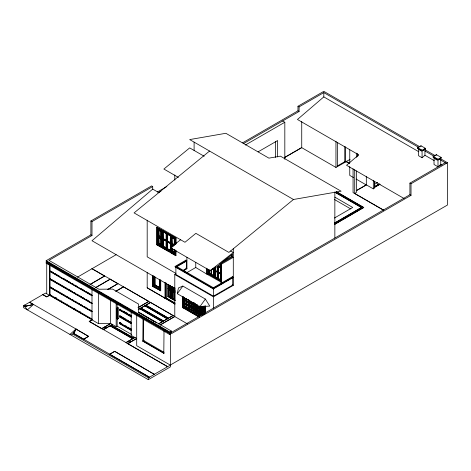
<?xml version="1.0" encoding="UTF-8"?>
<svg xmlns="http://www.w3.org/2000/svg" width="471" height="471" viewBox="0 0 471 471"><rect width="100%" height="100%" fill="white"/><g stroke="black" fill="none" stroke-linecap="round" stroke-linejoin="round"><path stroke-width="0.71" d="M177.326 293.716L178.427 287.981L182.842 286.068L205.362 299.067L209.778 306.079L199.845 306.715L177.326 293.716L182.842 286.068M75.984 328.999L69.914 334.416L72.675 334.098L75.984 328.999L29.62 302.229L23.55 305.732L23.55 307.645L148.294 379.667L170.372 366.921L170.372 331.737M76.208 329.123L73.5 333.421L83.603 339.255L88.572 336.388L76.208 329.123L73.5 333.421M199.845 306.715L205.362 299.067M24.657 305.226L26.258 306.15L33.488 304.46L27.412 309.877L24.657 306.374L23.55 305.732M242.606 142.807L297.972 110.838L297.972 106.252L299.079 106.888L323.812 92.61L323.812 96.902L297.442 119.487L358.708 154.859L346.532 165.28L404.165 198.556M417.659 148.336L422.075 150.885L425.39 148.971L425.39 148.324L420.974 145.774L417.659 147.682L417.659 148.336L418.542 148.336L418.542 155.707L422.075 157.75L424.948 155.289L424.948 149.289M434.021 157.143L434.021 164.485L437.995 166.781L440.75 164.414L440.75 157.844M170.372 334.286L169.819 334.604L46.182 263.224L46.182 262.329L170.037 333.586L170.037 332.82L46.182 261.564L46.182 260.675L90.891 234.864L90.891 220.97L151.603 185.915L152.71 186.551L152.71 189.101L91.992 240.728L174.788 288.529M209.56 151.05L134.082 212.898L184.973 242.277L195.871 233.345L228.877 252.403L293.457 199.492L341.104 191.202L280.392 156.148L268.912 158.144L225.856 133.287L189.689 139.581L293.457 199.492M180.717 239.662L170.42 247.746L210.16 270.69L233.292 257.337M210.16 270.69L233.292 252.527L230.619 250.984M90.891 220.97L91.992 221.605L152.71 186.551M297.972 106.252L323.812 91.333L420.044 146.893M157.332 192.038L166.875 186.528M158.391 192.704L160.923 191.244M243.266 143.702L299.079 111.48L299.079 106.888M245.391 145.027L284.82 122.26L284.82 159.263M91.992 221.605L91.992 235.5L48.943 260.357L98.951 289.229L112.628 289.106L138.68 304.148L138.68 312.791M46.182 262.329L170.037 333.586M46.182 263.224L46.735 262.906L46.735 293.751M91.91 303.136L50.044 278.967L50.044 271.573L50.373 271.384L92.239 295.553M258.09 151.845L277.643 140.552L277.643 156.99M50.044 278.967L50.373 278.773L50.373 279.285L92.239 303.454M91.91 311.296L50.044 287.122L50.044 279.474L50.373 279.285M91.91 318.944L50.044 294.769L50.044 287.634L50.373 287.445L92.239 311.614M176.001 250.484L175.777 255.706L156.79 244.743L156.79 227.275L176.001 238.114L176.001 243.931M29.62 302.229L42.867 294.581L46.735 296.812L49.49 295.217L91.992 319.756L89.231 321.475L101.818 328.74L110.043 323.995M157.455 228.423L162.089 230.849L162.089 246.78L157.455 244.361L157.455 228.423L175.336 238.497L175.336 244.29M42.867 294.581L45.628 293.115L49.49 295.346L49.49 265.226M158.338 236.265L158.338 229.442L158.668 229.253L158.998 235.883L158.338 236.265L161.429 238.049L161.759 237.855L161.759 231.037L160.876 231.549L160.876 237.096L161.206 236.901M77.432 277.178L116.149 254.693M284.46 157.52L301.734 147.547M284.46 157.65L301.734 147.676L335.953 167.435L346.992 161.188M160.876 237.096L158.886 235.947L158.886 230.401L159.222 230.207M50.597 294.452L49.49 295.093L91.992 319.626M42.867 294.711L46.735 296.942L49.49 295.346M161.871 230.973L162.424 230.655M163.084 231.803L163.196 238.561L166.287 240.345L166.287 233.522L163.084 231.803L163.084 238.62L166.287 240.345M158.338 243.848L158.338 237.031L158.668 236.836L158.998 243.466L158.338 243.848L161.429 245.632L161.759 245.444L161.759 238.62L160.876 239.133L160.876 244.679L161.206 244.484M160.876 244.679L158.892 243.531L158.892 237.985L159.222 237.796M170.702 242.895L167.499 241.17L167.499 234.352L167.611 241.111L170.702 242.895L170.702 236.071M163.084 239.386L166.287 241.111L166.175 247.993L163.084 246.209L163.084 239.386L166.287 241.111M170.59 242.954L170.59 236.136L171.256 235.753M156.79 244.743L166.504 250.095M174.058 245.338L171.585 243.913L171.585 237.096L171.915 236.901L172.245 243.531L174.453 244.549M90.126 284.378L104.686 275.971L90.126 284.508M61.636 300.957L60.529 301.464M172.468 237.855L174.235 239.133L175.006 238.685M167.499 241.935L170.702 243.66L170.59 250.543L167.499 248.759L167.499 241.935L170.702 243.66M156.79 227.275L176.001 238.114M161.871 246.91L162.424 246.592L171.256 251.691L170.702 252.009M163.084 246.209L166.287 247.929M95.642 287.563L110.208 279.156L95.642 287.693M67.153 304.142L66.052 304.649M171.585 243.913L172.468 243.401M172.139 247.022L172.468 245.444M167.499 248.759L170.702 250.478M172.245 251.114L175.006 253.092L174.676 253.28L171.585 251.496L172.245 251.114L172.245 248.341M107.806 289.465L117.933 283.619L107.806 289.594M74.883 308.605L73.776 309.111M172.139 248.405L172.139 251.178L174.123 252.326L174.453 252.132M157.455 244.361L175.118 254.558L175.336 250.083M115.854 291.19L123.455 286.804L148.736 301.399L137.962 307.616M80.4 311.79L79.299 312.297M115.854 291.319L123.455 286.933M337.654 165.816L344.784 161.694L345.337 162.018L345.337 146.822M349.305 163.349L346.167 161.535L350.059 159.416M176.442 266.409L213.369 287.728L232.462 276.701L233.074 277.566L213.31 288.97L175.118 266.922L175.118 266.409L186.045 260.098L186.704 260.481L186.704 260.993L176.442 266.922L176.442 266.409L186.704 260.481M175.447 267.11L175.889 266.857L175.889 274.505L213.422 296.177L232.739 285.02L232.739 277.372M177.125 266.144L178.356 265.432M179.592 264.72L182.677 262.942M184.526 261.87L185.757 261.158M89.231 321.475L91.992 319.886L98.504 323.642L110.65 323.642L110.65 300.08M152.563 275.476L152.563 286.274L160.729 290.737L160.729 279.939M153.222 275.853L153.222 285.891L153.993 285.444L160.016 288.923M154.877 284.937L159.846 287.675L154.877 284.937L154.877 277.025M160.217 324.978L174.788 316.571L174.788 274.505L176.013 273.798M117.067 308.04L117.844 307.592L118.286 307.846L118.286 318.684L117.509 319.126L117.067 318.873L117.067 308.04L117.509 308.293L118.286 307.846M182.677 270.589L186.375 268.452L186.375 260.804L186.704 260.993M183.201 270.919L186.928 268.77L186.928 257.243M119.669 310.248L119.999 310.059L131.592 316.748L131.592 315.729L131.262 315.917L119.669 309.229L119.669 310.248L131.262 316.942L131.592 316.748M186.999 272.55L195.759 267.493L206.469 273.934L206.469 268.134M152.563 286.274L160.729 290.737M168.859 286.762L170.184 287.528L171.291 288.929L170.961 289.123L167.87 287.339L168.859 286.762L168.859 284.696M119.669 315.982L131.262 322.676L131.592 322.482L131.592 323.506L131.262 323.695L119.669 317.001L119.669 315.982L119.999 315.794L126.104 319.314M167.87 296.642L167.87 288.358L168.2 288.164L168.859 289.824L168.859 296.071L167.87 296.642L170.961 298.426L171.291 298.237L170.184 296.836L168.859 296.071M168.753 284.761L168.753 286.827L170.408 287.398M119.669 317.001L119.999 316.812L131.592 323.506M101.818 328.74L110.65 323.389L116.166 326.703L117.155 326.132L131.544 334.439M170.408 296.706L168.753 296.129L168.753 289.889L170.408 290.46M88.572 336.265L83.603 339.255M101.818 328.617L104.58 327.021L106.346 328.04M138.539 307.416L148.736 301.528M170.078 296.895L170.078 290.648L171.291 289.948M174.935 287.952L174.935 291.414L171.844 289.63L172.833 289.059L172.833 286.957M101.818 328.487L103.585 329.506L112.416 324.407M138.244 309.494L150.502 302.423L173.022 315.552L158.556 323.901L162.424 321.669L139.905 308.664L138.244 309.624M133.829 338.048L111.309 325.302L112.416 324.537M150.502 302.547L145.975 305.161L168.494 318.16L173.022 315.552M110.208 325.685L111.309 325.302M139.905 308.54L141.006 308.158L163.525 320.904M144.868 305.926L145.975 305.29L168.494 318.29L167.388 318.926L144.868 305.673M171.844 290.648L174.935 292.438L174.935 300.722L171.844 298.938L171.844 290.648L172.174 290.46L175.265 292.244M222.283 261.858L231.703 256.418L232.474 256.866L232.474 254.122L219.292 264.478L232.474 256.866M172.727 287.022L172.727 289.123L174.382 289.694M130.373 328.534L131.592 329.241L131.592 330.259L131.262 330.454L119.669 323.76L119.669 322.741L119.999 322.547L121.83 323.606M174.382 299.003L172.727 298.426L172.727 292.179L173.057 291.991M218.061 266.474L220.487 267.746L220.375 273.457L218.108 272.179L218.061 266.474L220.487 267.746M119.669 323.76L119.999 323.565L131.592 330.259M213.863 268.158L213.863 269.571L212.621 268.994M172.727 292.179L174.382 292.756M164.997 282.435L164.997 298.426L165.221 298.172L174.976 304.06M211.497 269.53L211.544 274.823L213.752 276.1L213.863 270.107L212.056 269.194M208.894 269.341L208.894 273.292L211.214 274.505L211.214 269.895M417.659 147.682L422.075 150.231L425.39 148.324M421.633 150.632L422.075 150.379M220.487 267.24L218.055 265.962L220.487 267.24L220.487 264.402M422.587 150.72L424.465 149.637L424.465 148.995M215.518 267.134L215.518 270.678L217.838 271.891L217.838 266.221L217.838 271.891M215.518 271.19L217.838 272.403L217.726 278.39L215.518 277.119L215.518 271.19L217.838 272.403M356.553 190.467L366.314 184.832L373.32 188.877L374.427 188.241L374.427 181.117M208.894 273.292L211.214 274.505M356.553 190.596L366.314 184.962L366.314 176.242M211.544 274.823L213.863 276.035M218.108 272.179L220.487 273.392M171.844 298.938L172.833 298.361L172.833 292.114L172.174 290.46L172.174 298.744L175.265 300.527M218.114 272.691L220.487 273.934L220.375 279.921L218.167 278.649L218.114 272.691L220.487 273.934M374.592 184.261L377.748 182.436M215.518 277.119L217.838 278.326M374.439 186.893L379.42 184.02M379.338 184.196L374.368 186.81L378.79 184.261M374.039 187.381L379.638 184.149M374.451 187.529L380.144 184.243M218.167 278.649L220.487 279.856M119.669 322.741L131.262 329.429L131.592 329.241M184.391 297.531L184.391 299.68L186.127 300.557L186.127 298.402M433.137 156.49L436.334 154.641L441.192 157.449L441.192 158.097L437.995 159.946L433.137 157.143L433.137 156.49L437.995 159.292L441.192 157.449M184.391 300.192L186.127 301.063L186.016 303.995L184.391 303.059L184.391 300.192L186.127 301.063M433.137 157.143L433.579 156.89M184.391 299.68L186.127 300.557M186.457 298.726L186.457 300.875L188.2 301.752L188.2 299.597M186.457 301.387L188.2 302.258L188.088 305.19L186.457 304.254L186.457 301.387L188.2 302.258M184.391 303.059L186.127 303.936M434.898 157.65L434.898 158.798L435.781 158.285M184.391 303.565L186.127 304.443L186.016 307.375L184.391 306.433L184.391 303.565L186.127 304.443M206.469 273.934L222.365 282.853M186.457 300.875L188.2 301.752M334.416 218.032L352.708 207.47L334.899 197.19M212.704 288.623L213.145 288.364M175.118 266.409L213.31 288.464L233.074 277.054M212.98 288.782L213.422 288.529L213.422 296.177M214.67 287.805L215.912 287.086M217.16 286.368L218.409 285.65M219.651 284.926L224.013 282.412M225.262 281.687L229 279.533M230.248 278.814L231.496 278.09M186.457 304.254L188.2 305.131M189.966 301.081L189.966 302.517L191.703 303.395L191.703 301.958M437.553 159.693L437.995 159.439M186.457 304.761L188.2 305.638L188.088 308.57L186.457 307.628L186.457 304.761L188.2 305.638M189.966 303.024L191.703 303.901L191.591 306.833L189.966 305.891L189.966 303.024L191.703 303.901M184.391 306.433L186.127 307.31M182.736 296.671L182.736 307.645L185.503 308.988M183.396 297.066L183.396 307.263L188.859 310.165L188.859 299.968M189.966 302.517L191.703 303.395M192.033 302.276L192.033 303.713L193.769 304.59L193.769 302.435M192.033 304.219L193.769 305.096L193.663 308.028L192.033 307.086L192.033 304.219L193.769 305.096M126.104 342.511L134.936 337.413L136.702 338.431L127.871 343.53L126.104 342.511L132.728 338.814L110.208 325.808L103.585 329.506M186.457 307.628L188.2 308.505M134.936 337.413L133.829 338.172L111.309 325.173M139.905 308.793L162.424 321.793L163.525 321.157M189.966 305.891L191.703 306.768M189.966 306.403L191.703 307.28L191.591 310.212L189.966 309.27L189.966 306.403L191.703 307.28M334.416 223.13L361.54 207.47L334.416 223.26M192.033 303.713L193.769 304.59M160.217 324.855L174.788 316.441L91.992 268.641M114.624 351.301L109.655 354.298L149.395 377.242L154.364 374.374L114.624 351.301L154.364 374.374M127.871 343.653L130.632 342.187M334.563 224.32L363.747 207.47L334.563 224.449M109.655 354.298L114.624 351.431M127.871 343.53L136.702 338.684M192.033 307.086L193.769 307.963M195.206 303.395L195.206 305.544L196.949 306.421L196.949 304.266M192.033 307.598L193.775 308.476L193.663 311.408L192.033 310.466L192.033 307.598L193.775 308.476M195.206 306.056L196.949 306.927L196.837 309.859L195.206 308.923L195.206 306.056L196.949 306.927M189.966 309.27L191.703 310.148M188.641 310.289L189.189 309.971L199.68 316.029M171.002 332.644L409.917 194.711L409.917 183.113L445.242 162.719M174.788 274.505L213.422 296.812L233.292 285.338L233.292 248.788M195.206 305.544L196.949 306.421M197.278 305.302L197.278 306.739L199.015 307.616L199.015 306.179M409.917 183.113L411.018 183.749L447.45 162.719L447.45 205.038L170.372 365.007M197.278 307.245L199.015 308.122L198.903 311.054L197.278 310.118L197.278 307.245L199.015 308.122M192.033 310.466L193.775 311.343M195.206 308.923L196.949 309.794M195.206 309.429L196.949 310.307L196.837 313.239L195.206 312.297L195.206 309.429L196.949 310.307M197.278 306.739L199.015 307.616M164.02 330.624L163.802 353.309L142.825 341.204L144.15 340.18M142.825 341.204L143.049 318.514M202.189 307.086L203.925 307.963L203.819 310.895L202.189 309.959L202.189 307.086L203.925 307.963M197.278 310.118L199.015 310.99M200.122 306.609L200.122 308.764L201.859 309.635L201.859 306.768L201.859 309.635M197.278 310.625L199.015 311.502L198.903 314.434L197.278 313.492L197.278 310.625L199.015 311.502M200.122 309.27L201.859 310.148L201.747 313.08L200.122 312.138L200.122 309.27L201.859 310.148M195.206 312.297L196.949 313.174M203.819 307.516L202.189 306.58L203.819 307.516L203.819 306.085M202.189 309.959L203.925 310.831M202.189 310.466L203.931 311.343L203.931 314.21L202.189 313.333L202.189 310.466L203.931 311.343M197.278 313.492L199.015 314.369M200.122 312.138L201.859 313.015M200.228 312.585C201.076 320.651 198.085 309.276 201.859 313.527L201.859 314.958M200.122 312.65L201.859 313.527M46.182 260.675L169.819 332.055L171.473 331.101L171.473 333.651L411.018 195.347L411.018 183.749M203.384 314.41L202.189 313.845L203.278 314.469M164.02 352.926L163.802 353.309M72.675 334.098L148.294 377.754L149.395 377.242M154.364 374.251L170.372 365.137L136.702 345.696L136.702 314.846M24.657 306.374L33.488 304.46M212.733 268.929L213.863 269.571M424.948 148.718L425.39 148.971M424.506 149.472L435.339 155.724M440.438 158.668L447.45 162.719M323.812 92.61L418.878 147.494M424.948 150.997L434.286 156.39M440.75 160.122L446.343 163.355M422.063 150.749L419.743 149.413L419.19 149.731L421.51 151.067L421.51 150.049M434.898 158.798L437.218 160.134L437.218 158.992M323.812 96.902L418.872 151.786M424.948 155.289L434.286 160.682M440.75 164.414L441.875 165.062M297.972 110.838L299.079 111.48M282.612 120.988L284.82 122.26M409.917 194.711L411.018 195.347M346.167 161.665L349.305 163.478M353.574 177.608L349.753 175.4L349.753 166.657M356.123 179.074L366.314 184.962M383.694 210.166L354.722 193.434L356.376 192.48L356.376 170.908M383.694 210.29L353.067 192.61L353.067 168.771M336.465 191.721L363.747 207.47M336.465 191.85L363.747 207.599M334.834 192.056L361.54 207.47M334.834 192.18L361.54 207.599M334.339 199.439L350.807 208.947M204.196 156.272L189.689 147.9L163.884 169.036L178.397 177.414M152.71 189.101L159.015 192.745M171.55 236.312L175.336 238.497M159.286 229.613L160.523 230.325M167.499 234.352L170.59 236.136M173.151 237.614L174.388 238.332M158.338 229.442L161.429 231.232L161.429 238.049M171.585 237.096L174.676 238.879L174.676 245.014M158.998 230.337L160.988 231.485L160.988 237.031L161.759 237.855L158.668 236.071L158.668 229.253M158.886 230.401L160.876 231.549M158.998 235.883L160.988 237.031M174.388 245.15L171.915 243.719L171.915 236.901M158.338 237.031L161.429 238.815L161.429 245.632M173.44 245.75L171.585 244.679L171.585 251.496M159.716 238.079L161.206 238.938M158.998 237.92L160.988 239.068L160.988 244.614L161.759 245.444L158.668 243.66L158.668 236.836M173.24 246.145L172.245 245.568L171.915 244.484L171.915 247.216M158.892 237.985L160.876 239.133M172.139 245.632L173.128 246.209M215.518 270.678L217.726 271.955M212.168 269.129L213.863 270.107M232.191 284.702L233.292 285.338M158.998 243.466L160.988 244.614M175.006 253.092L171.915 251.308L171.915 248.576M210.443 273.804L212.262 274.858M175.336 254.428L170.92 251.879L170.92 235.947M208.836 274.022L220.875 280.975M220.658 281.105L208.011 273.804L208.011 269.465M167.77 250.825L169.036 251.555M170.302 252.285L176.001 255.576M185.821 268.129L186.928 268.77M184.079 271.331L185.356 272.067M175.689 273.292L147.188 256.83L147.188 220.198M90.891 234.864L91.992 235.5M172.833 289.059L174.894 290.76M171.291 288.929L168.2 287.145L168.2 284.372M175.265 291.225L172.174 289.441L172.174 286.609M168.818 288.523L170.055 289.235M167.87 288.358L170.961 290.142L170.961 298.426M168.859 289.824L170.184 290.589L170.184 296.836M172.833 292.114L174.158 292.88L174.158 299.126L174.894 300.062M168.753 289.889L170.078 290.648M200.122 308.764L201.747 309.7M202.189 313.333L203.819 314.275L203.819 311.408M153.222 285.891L159.846 289.718L159.846 279.68M172.833 298.361L174.158 299.126M171.291 298.237L168.2 296.453L168.2 288.164M183.396 307.263L199.127 316.347L199.345 306.02M186.775 309.724L198.244 316.347M175.124 303.13L166.434 298.108L165.662 298.555L174.976 303.93M182.736 307.645L199.298 317.213M174.505 303.024L166.434 298.361L166.434 283.059M147.188 287.763L165.221 298.172M165.221 298.302L147.188 287.887L147.188 272.656M164.997 298.426L165.662 298.808L165.662 282.788M91.992 268.77L104.686 276.1M110.208 279.285L117.933 283.748M174.788 316.571L187.452 323.883M138.68 312.167L171.473 331.101M139.169 312.703L156.684 322.818M139.793 313.191L141.041 313.916M142.295 314.634L143.543 315.358M144.797 316.082L146.675 317.166M147.923 317.884L149.177 318.608M150.426 319.332L154.182 321.499M47.677 262.176L52.134 264.749M53.411 265.485L61.059 269.901M62.331 270.637L72.528 276.524M73.806 277.26L113.317 300.074M114.594 300.81L122.242 305.226M123.514 305.962L131.162 310.377M132.439 311.113L133.711 311.849M134.989 312.585L142.636 317.001M143.908 317.737L170.037 332.82M123.661 311.148L124.88 311.855M126.104 312.561L127.323 313.262M129.154 314.322L130.985 315.376M51.645 271.602L53.547 272.703M54.813 273.433L56.084 274.169M57.35 274.899L59.258 276M63.697 278.561L64.963 279.297M66.234 280.027L67.5 280.763M69.408 281.858L70.674 282.594M71.939 283.324L73.211 284.054M75.113 285.155L76.384 285.885M80.824 288.452L84.627 290.648M86.534 291.749L90.338 293.945M91.91 295.235L50.044 271.06L50.044 264.867M50.044 271.573L91.91 295.747M127.323 320.021L128.542 320.722M129.761 321.428L130.985 322.135M51.645 279.509L55.448 281.705M57.35 282.806L61.159 285.002M62.425 285.732L64.333 286.833M65.599 287.563L66.87 288.299M68.136 289.029L70.038 290.13M71.309 290.86L72.575 291.59M73.847 292.326L75.749 293.427M77.014 294.157L78.286 294.887M80.188 295.988L81.459 296.718M82.725 297.454L83.997 298.184M85.899 299.285L87.164 300.015M88.436 300.751L89.702 301.481M117.844 318.425L118.286 318.684M50.044 279.474L91.91 303.648M125.492 325.72L126.711 326.421M127.929 327.127L129.154 327.834M163.937 352.243L143.602 340.504L143.602 318.914M53.547 288.764L50.373 286.933L50.373 287.445M55.448 289.865L59.258 292.061M60.523 292.791L62.425 293.892M63.697 294.622L64.963 295.358M66.234 296.088L68.136 297.189M69.408 297.919L70.674 298.655M71.939 299.385L73.847 300.486M75.113 301.216L76.384 301.946M78.286 303.047L79.552 303.777M80.824 304.513L82.089 305.243M83.997 306.344L85.263 307.074M86.534 307.81L87.8 308.54M89.702 309.641L90.974 310.371M142.825 340.945L164.02 353.185M50.044 287.634L91.91 311.808M134.936 337.536L131.179 335.37L131.179 312.326M110.208 325.938L132.728 338.684M55.501 297.413L56.726 298.119M128.866 341.045L130.632 342.064M89.231 321.352L167.611 366.603M127.871 343.783L167.611 366.726M29.62 302.358L33.488 304.59M76.208 329.253L88.572 336.388M24.657 305.096L26.258 306.15M73.276 333.168L149.395 377.118M218.173 266.409L218.22 272.114M218.226 272.627L218.279 278.585M211.609 269.465L211.656 274.758M440.191 158.168L440.191 158.804L438.424 159.822L438.424 159.186M437.995 159.292L437.995 166.781M436.334 154.641L436.334 155.295M422.075 150.231L422.075 157.75M420.974 145.774L420.974 146.422M374.592 181.582L374.592 186.934M373.32 180.293L373.32 188.877M357.901 154.576L357.901 155.966M357.348 153.505L357.348 156.284M356.688 153.104L356.688 157.343M354.722 169.707L354.722 193.563M349.753 149.908L349.753 163.019M344.784 146.505L344.784 161.694M337.613 142.601L337.613 166.475M335.953 141.212L335.953 167.435M334.852 192.286L334.852 238.049M301.734 121.518L301.734 147.676M275.435 141.459L275.435 157.438M232.462 276.701L232.462 277.213M231.703 254.364L231.703 256.418M221.258 264.101L221.258 282.217M221.04 264.231L221.04 282.341M220.599 264.337L220.599 272.839M220.599 274.387L220.599 279.792L215.742 276.989L215.742 271.579M220.375 264.466L220.375 281.964M217.726 272.468L217.726 278.39M215.742 267.716L215.742 270.807M215.63 267.069L215.63 270.619M215.63 271.125L215.63 277.054M214.635 267.499L214.635 277.625M213.975 269.018L213.975 275.971L209.118 273.168L209.118 270.077M213.752 268.223L213.752 276.1M213.422 296.812L213.422 308.158M213.369 287.728L213.369 288.24M213.31 288.464L213.31 288.97M211.102 269.96L211.102 274.569M209.006 269.936L209.006 273.227M208.235 269.335L208.235 273.675L207.128 274.316L207.128 268.523M205.25 305.761L205.25 313.08M205.032 305.891L205.032 313.203M204.591 306.132L204.591 314.145M204.367 306.262L204.367 314.275M203.819 308.028L203.819 310.895M202.3 307.027L202.3 309.894M202.3 310.401L202.3 313.268M202.3 313.78L202.3 315.217M201.747 310.212L201.747 313.08M201.747 313.592L201.747 315.022M200.228 306.544L200.228 308.699M200.228 309.206L200.228 312.073M198.903 306.244L198.903 307.681M198.903 308.187L198.903 311.054M198.903 311.567L198.903 314.434M197.39 305.237L197.39 306.674M197.39 307.186L197.39 310.053M197.39 310.56L197.39 313.433M196.837 304.331L196.837 306.486M196.837 306.992L196.837 309.859M196.837 310.371L196.837 313.239M195.759 262.365L195.759 267.493M195.318 304.048L195.318 305.479M195.318 305.991L195.318 308.858M195.318 309.365L195.318 312.238M194.435 302.8L194.435 312.997M194.105 142.13L194.105 150.449M193.663 302.5L193.663 304.649M193.663 305.161L193.663 308.028M193.663 308.54L193.663 311.408M192.144 302.211L192.144 303.648M192.144 304.154L192.144 307.027M192.144 307.534L192.144 310.401M191.591 302.023L191.591 303.454M191.591 303.966L191.591 306.833M191.591 307.345L191.591 310.212M190.072 301.016L190.072 302.453M190.072 302.959L190.072 305.832M190.072 306.338L190.072 309.206M189.189 300.504L189.189 309.971M188.088 299.662L188.088 301.817M188.088 302.323L188.088 305.19M188.088 305.703L188.088 308.57M186.569 298.661L186.569 300.81M186.569 301.322L186.569 304.189M186.569 304.696L186.569 307.569M186.045 260.098L186.045 260.61M186.016 298.467L186.016 300.622M186.016 301.128L186.016 303.995M186.016 304.507L186.016 307.375M184.502 297.466L184.502 299.615M184.502 300.127L184.502 302.994M184.502 303.507L184.502 306.374M183.619 296.936L183.619 307.139M182.954 296.547L182.954 307.522M175.777 238.238L175.777 244.06M175.777 250.607L175.777 255.706M175.118 238.62L175.118 244.414M175.118 250.213L175.118 254.558M174.788 174.988L174.788 180.069M174.676 249.871L174.676 253.28M174.235 239.133L174.235 244.679M174.235 249.489L174.235 252.262M174.158 287.757L174.158 289.824M174.123 249.553L174.123 252.326M174.052 287.822L174.052 289.889M174.052 292.944L174.052 299.191M171.844 286.798L171.844 289.63M170.961 286.291L170.961 289.123M170.59 243.719L170.59 250.543M170.184 285.426L170.184 287.528M170.078 285.491L170.078 287.593M169.819 332.055L169.819 332.95M169.819 333.715L169.819 334.604M167.87 284.566L167.87 287.339M167.611 241.87L167.611 248.694M166.84 233.204L166.84 249.141M166.175 233.587L166.175 240.404M166.175 241.17L166.175 247.993M163.196 239.321L163.196 246.145M162.424 231.379L162.424 246.592M160.511 280.068L160.511 290.866M159.734 279.827L159.734 287.74M157.673 228.3L157.673 244.231M157.014 227.152L157.014 244.614M154.988 276.96L154.988 284.873M153.993 276.124L153.993 285.444M152.781 275.352L152.781 286.144M148.294 377.754L148.294 379.667M131.262 315.917L131.262 316.942M131.262 322.676L131.262 323.695M131.262 329.429L131.262 330.454M119.999 309.035L119.999 310.059M119.999 315.794L119.999 316.812M119.999 322.547L119.999 323.565M117.509 308.293L117.509 319.126M117.155 303.807L117.155 326.132M116.166 303.654L116.166 326.703M98.504 293.533L98.504 323.642M91.992 289.765L91.992 319.886M50.597 278.432L50.597 279.886M50.373 270.872L50.373 271.384M46.735 260.357L46.735 262.27M144.868 305.797L141.006 308.028L163.525 321.028L167.388 318.802L144.868 305.797"/></g></svg>
